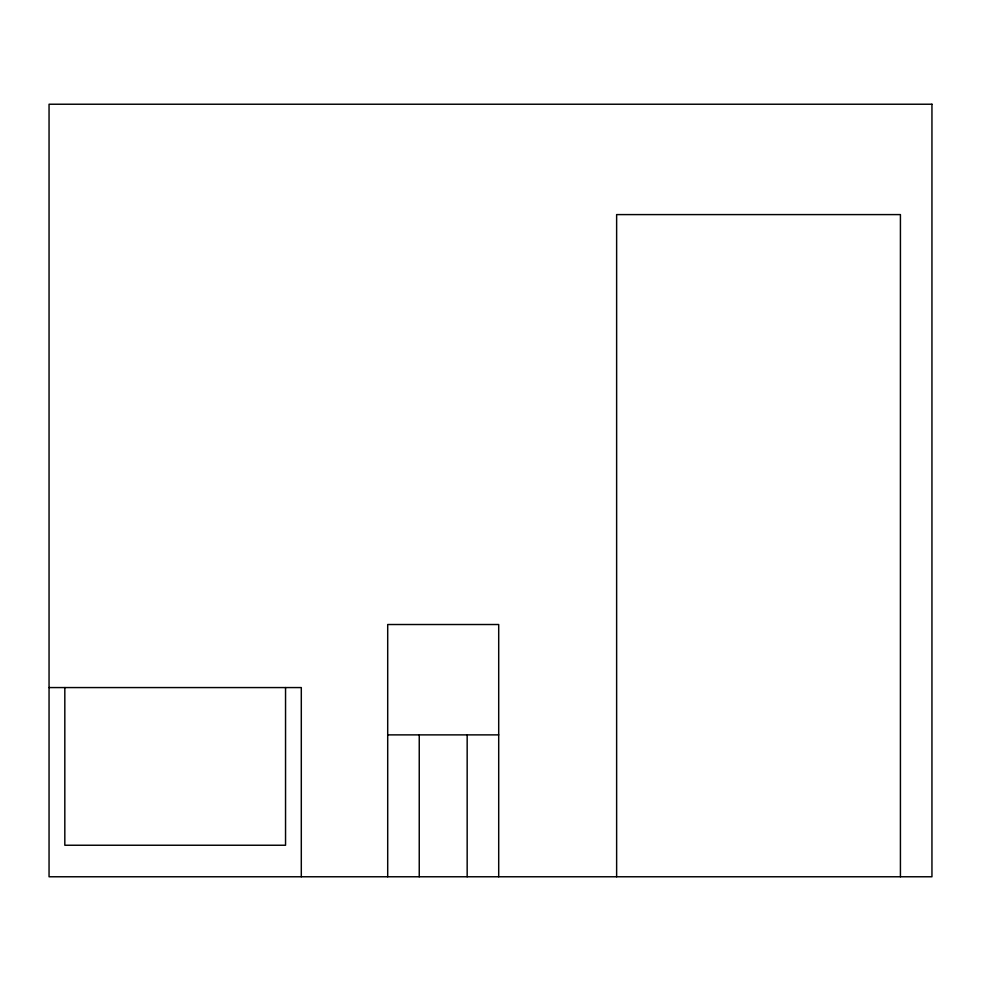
<?xml version="1.0" encoding="UTF-8"?>
<svg xmlns="http://www.w3.org/2000/svg" width="981" height="981" viewBox="0 0 981 981"><rect width="100%" height="100%" fill="white"/><g stroke="black" fill="none" stroke-linecap="round" stroke-linejoin="round"><path stroke-width="1.47" d="M49.05 687.571L301.302 687.571L301.302 876.769M387.703 734.879L498.704 734.879M900.423 876.769L900.423 214.594L616.632 214.594L616.632 876.769M498.704 876.769L498.704 624.517L387.703 624.517L387.703 876.769M467.164 734.879L467.164 876.769M419.243 734.879L419.243 876.769M285.545 687.571L285.545 845.242L64.82 845.242L64.82 687.571M931.95 104.231L49.05 104.231L49.05 876.769L931.95 876.769L931.95 104.231"/></g></svg>
